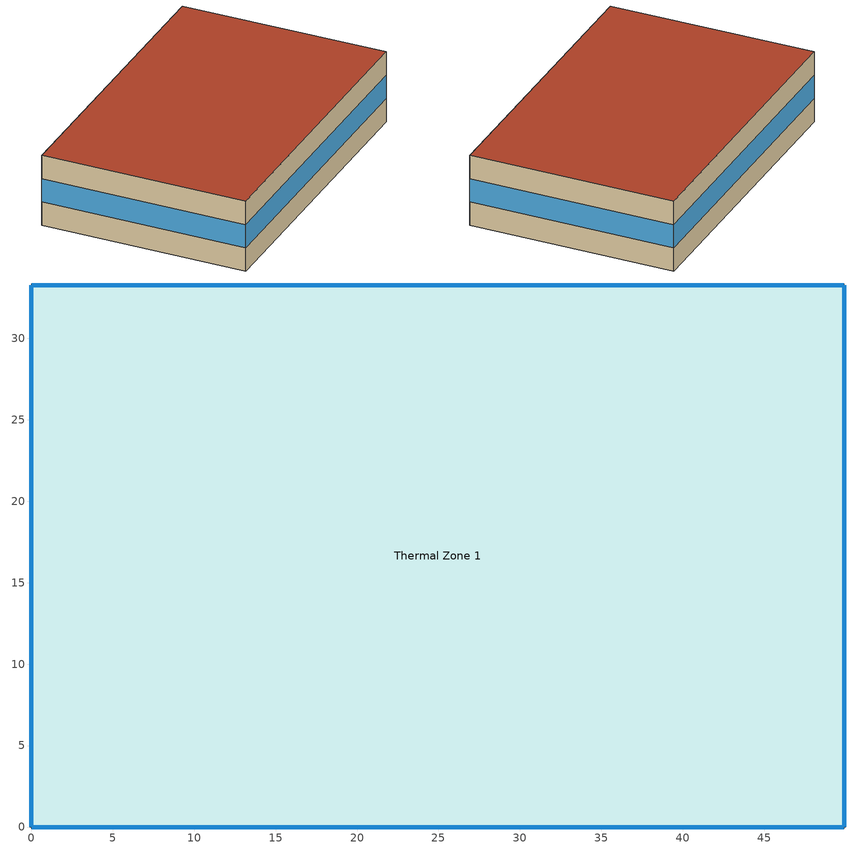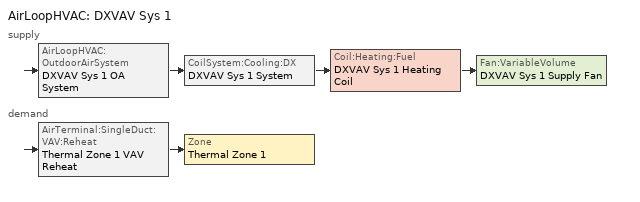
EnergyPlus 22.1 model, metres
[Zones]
Thermal Zone 1
 floor ground (ext-slab): 49.91,33.27 49.91,0 0,0 0,33.27 z0
 wall outside (Steel Frame Non-res Ext Wall): 49.91,33.27 0,33.27 0,0 49.91,0 49.91,33.27 z0:11.89
 window (Window Non-res Fixed): 49.89,33.27 0.03,33.27 / 0,33.25 0,0.03 / 49.91,0.03 49.91,33.25 / 0.03,0 49.89,0 z3.96:7.89
 roof outside (IEAD Non-res Roof): 49.91,0 49.91,33.27 0,33.27 0,0 z11.89
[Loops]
AirLoopHVAC 'DXVAV Sys 1'
 supply: AirLoopHVAC:OutdoorAirSystem 'DXVAV Sys 1 OA System' > CoilSystem:Cooling:DX 'DXVAV Sys 1 System' > Coil:Heating:Fuel 'DXVAV Sys 1 Heating Coil' > Fan:VariableVolume 'DXVAV Sys 1 Supply Fan'
 demand: AirTerminal:SingleDuct:VAV:Reheat 'Thermal Zone 1 VAV Reheat' > Zone 'Thermal Zone 1'
[Building]
Ref Bldg Medium Office New2004_v1.3_5.0: North Axis {deg}=0; Terrain=City; Loads Convergence Tolerance Value {W}=0.04; Temperature Convergence Tolerance Value {deltaC}=0.2; Solar Distribution=FullInteriorAndExterior; Maximum Number of Warmup Days=25; Minimum Number of Warmup Days=6
[Site:Location]
USA IL-CHICAGO-OHARE: Latitude {deg}=41.77; Longitude {deg}=-87.75; Time Zone {hr}=-6; Elevation {m}=190
[SizingPeriod:DesignDay] Day of Month=21; Humidity Condition Type=Wetbulb; Barometric Pressure {Pa}=99063; Rain Indicator=No; Snow Indicator=No; Daylight Saving Time Indicator=No; Solar Model Indicator=ASHRAEClearSky
Name | Month | Day Type | Maximum Dry-Bulb Temperature {C} | Daily Dry-Bulb Temperature Range {deltaC} | Wetbulb or DewPoint at Maximum Dry-Bulb {C} | Wind Speed {m/s} | Wind Direction {deg} | Sky Clearness
CHICAGO Ann Htg 99.6% Condns DB | 1 | WinterDesignDay | -20.6 | 0 | -20.6 | 4.9 | 270 | 0
CHICAGO Ann Clg .4% Condns WB=>MDB | 7 | SummerDesignDay | 31.2 | 10.7 | 25.5 | 5.3 | 230 | 1
[Site:WaterMainsTemperature]
Calculation Method=CORRELATION; Annual Average Outdoor Air Temperature {C}=9.69; Maximum Difference In Monthly Average Outdoor Air Temperatures {deltaC}=28.1
[Site:GroundTemperature:BuildingSurface]
19.527, 19.502, 19.536, 19.598, 20.002, 21.64, 22.225, 22.375, 21.449, 20.121, 19.802, 19.633
[Construction]
Steel Frame Non-res Ext Wall: Wood Siding, Steel Frame NonRes Wall Insulation, 1/2IN Gypsum
IEAD Non-res Roof: Roof Membrane, IEAD NonRes Roof Insulation, Metal Decking
ext-slab: HW CONCRETE, CP02 CARPET PAD
Window Non-res Fixed: NonRes Fixed Assembly Window
InteriorFurnishings: Std Wood 6inch
[Material] Thermal Absorptance=0.9
Name | Roughness | Thickness {m} | Conductivity {W/m-K} | Density {kg/m3} | Specific Heat {J/kg-K} | Solar Absorptance | Visible Absorptance
Steel Frame NonRes Wall Insulation | MediumRough | 0.0870565 | 0.049 | 265 | 836.8 | 0.7 | 0.7
IEAD NonRes Roof Insulation | MediumRough | 0.127339 | 0.049 | 265 | 836.8 | 0.7 | 0.7
Std Wood 6inch | MediumSmooth | 0.15 | 0.12 | 540 | 1210 | 0.7 | 0.7
Wood Siding | MediumSmooth | 0.01 | 0.11 | 544.62 | 1210 | 0.78 | 0.78
1/2IN Gypsum | Smooth | 0.0127 | 0.16 | 784.9 | 830 | 0.92 | 0.92
HW CONCRETE | Rough | 0.1016 | 1.311 | 2240 | 836.8 | 0.7 | 0.7
Roof Membrane | VeryRough | 0.0095 | 0.16 | 1121.29 | 1460 | 0.7 | 0.7
Metal Decking | MediumSmooth | 0.0015 | 45.006 | 7680 | 418.4 | 0.7 | 0.3
[WindowMaterial:SimpleGlazingSystem]
NonRes Fixed Assembly Window: U-Factor {W/m2-K}=3.23646; Solar Heat Gain Coefficient=0.39
[Material:NoMass]
CP02 CARPET PAD: Roughness=VeryRough; Thermal Resistance {m2-K/W}=0.2165; Thermal Absorptance=0.9; Solar Absorptance=0.7; Visible Absorptance=0.8
[Zone]
Thermal Zone 1: Multiplier=1; Part of Total Floor Area=Yes
[ThermostatSetpoint:DualSetpoint]
All Zones Dual SP Control: Heating Setpoint Temperature Schedule=HTGSETP_SCH; Cooling Setpoint Temperature Schedule=CLGSETP_SCH
[ZoneControl:Thermostat]
Thermal Zone 1 Thermostat: Zone or ZoneList=Thermal Zone 1; Control Type Schedule=HVACTemplate-Always 4; Control=All Zones Dual SP Control
[DesignSpecification:OutdoorAir]
SZ DSOA Thermal Zone 1: Outdoor Air Method=flow/person; Outdoor Air Flow per Person {m3/s}=0.0375; Outdoor Air Flow per Zone Floor Area {m3/s-m2}=0; Outdoor Air Flow per Zone {m3/s}=0
[Sizing:Zone]
Thermal Zone 1: Zone Cooling Design Supply Air Temperature Input Method=SupplyAirTemperature; Zone Cooling Design Supply Air Temperature {C}=12.8; Zone Cooling Design Supply Air Temperature Difference {delta C}=11.11; Zone Heating Design Supply Air Temperature Input Method=SupplyAirTemperature; Zone Heating Design Supply Air Temperature {C}=50; Zone Cooling Design Supply Air Humidity Ratio {kg-H20/kg-air}=0.008; Zone Heating Design Supply Air Humidity Ratio {kg-H2O/kg-air}=0.008; Design Specification Outdoor Air Object=SZ DSOA Thermal Zone 1; Cooling Design Air Flow Method=DesignDay; Cooling Design Air Flow Rate {m3/s}=0; Cooling Minimum Air Flow Fraction=0; Heating Design Air Flow Method=DesignDay; Heating Design Air Flow Rate {m3/s}=0; Heating Maximum Air Flow Fraction=0; Design Specification Zone Air Distribution Object=SZ DSZAD Thermal Zone 1
[DesignSpecification:ZoneAirDistribution]
SZ DSZAD Thermal Zone 1: Zone Air Distribution Effectiveness in Cooling Mode=1; Zone Air Distribution Effectiveness in Heating Mode=1
[Zone equipment]
Thermal Zone 1: Thermal Zone 1 VAV Reheat
[AirTerminal:SingleDuct:VAV:Reheat]
Thermal Zone 1 VAV Reheat: Maximum air flow rate {m3/s}=autosize; Zone Minimum Air Flow Input Method=Constant; Constant Minimum Air Flow Fraction=0.3; Reheat Coil=Thermal Zone 1 Reheat Coil; Convergence Tolerance=0.001; Damper Heating Action=NORMAL
[Coil:Heating:Electric]
Thermal Zone 1 Reheat Coil: Efficiency=1; Nominal Capacity of the Coil {W}=autosize
[Sizing:System]
DXVAV Sys 1: Type of Load to Size On=Sensible; Design Outdoor Air Flow Rate {m3/s}=autosize; Central Heating Maximum System Air Flow Ratio=0.3; Preheat Design Temperature {C}=2; Preheat Design Humidity Ratio {kg-H2O/kg-air}=0.008; Precool Design Temperature {C}=11; Precool Design Humidity Ratio {kg-H2O/kg-air}=0.008; Central Cooling Design Supply Air Temperature {C}=12.8; Central Heating Design Supply Air Temperature {C}=10; Type of Zone Sum to Use=NonCoincident; 100% Outdoor Air in Cooling=No; 100% Outdoor Air in Heating=No; Central Cooling Design Supply Air Humidity Ratio {kg-H2O/kg-air}=0.008; Central Heating Design Supply Air Humidity Ratio {kg-H2O/kg-air}=0.008; Cooling Supply Air Flow Rate Method=DesignDay; Cooling Supply Air Flow Rate {m3/s}=0; Heating Supply Air Flow Rate Method=DesignDay; Heating Supply Air Flow Rate {m3/s}=0; System Outdoor Air Method=ZoneSum; Zone Maximum Outdoor Air Fraction=1; Cooling Design Capacity Method=CoolingDesignCapacity; Cooling Design Capacity {W}=autosize; Heating Design Capacity Method=HeatingDesignCapacity; Heating Design Capacity {W}=autosize; Central Cooling Capacity Control Method=OnOff
[AirLoopHVAC]
DXVAV Sys 1: Design Supply Air Flow Rate {m3/s}=autosize
[AvailabilityManager:NightCycle]
DXVAV Sys 1 Availability: Applicability Schedule=HVACTemplate-Always 1; Fan Schedule=HVACOperationSchd; Control Type=CycleOnAny; Thermostat Tolerance {deltaC}=0.2; Cycling Run Time Control Type=FixedRunTime; Cycling run time {s}=3600
[SetpointManager:Scheduled] Control Variable=Temperature
Name | Schedule | Setpoint Node or NodeList
DXVAV Sys 1 Cooling Supply Air Temp Manager | HVACTemplate-Always 12.8 | DXVAV Sys 1 Supply Fan Outlet
DXVAV Sys 1 Heating Supply Air Temp Manager | HVACTemplate-Always 10 | DXVAV Sys 1 Supply Path Inlet
[CoilSystem:Cooling:DX]
DXVAV Sys 1 System: Cooling Coil=DXVAV Sys 1 Cooling Coil; Dehumidification Control Type=None; Run on Sensible Load=Yes; Run on Latent Load=No
[Coil:Cooling:DX:TwoSpeed]
DXVAV Sys 1 Cooling Coil: Rated High Speed Total Cooling Capacity=autosize; Rated High Speed Sensible Heat Ratio=autosize; Rated High Speed COP=3.23372; Rated High Speed Air Flow Rate=autosize; Total Cooling Capacity Function of Temperature Curve=Measured_CoolCStandard10Ton_CapFT; Total Cooling Capacity Function of Flow Fraction Curve=Measured_CoolCStandard10Ton_CapFF; Energy Input Ratio Function of Temperature Curve=Measured_CoolCStandard10Ton_EIRFT; Energy Input Ratio Function of Flow Fraction Curve=Measured_CoolCStandard10Ton_EIRFFF; Part Load Fraction Correlation Curve=No_PLR_Degredation; Rated Low Speed Total Cooling Capacity=Autosize; Rated Low Speed Sensible Heat Ratio=autosize; Low Speed Gross Rated Cooling COP {W/W}=3.28187; Rated Low Speed Air Flow Rate=Autosize; Low Speed Total Cooling Capacity Function of Temperature Curve=Measured_LowSpeedCoolCapLSFT; Low Speed Energy Input Ratio Function of Temperature Curve=Measured_LowSpeedCoolEIRLSFT
[SetpointManager:MixedAir] Control Variable=Temperature
Name | Setpoint Node or NodeList
DXVAV Sys 1 Cooling Coil Air Temp Manager | DXVAV Sys 1 Mixed Air Nodes
DXVAV Sys 1 Heating Coil Air Temp Manager | DXVAV Sys 1 Heating Coil Outlet
[Coil:Heating:Fuel]
DXVAV Sys 1 Heating Coil: Fuel Type=NaturalGas; Gas Burner Efficiency=0.8; Nominal Capacity of the Coil {W}=autosize; Parasitic Electric Load {W}=0; Part load fraction correlation (function of part load ratio)=DXVAV Sys 1 Heating Coil PLF-FPLR; Parasitic Gas Load {W}=0
[Fan:VariableVolume]
DXVAV Sys 1 Supply Fan: Availability Schedule=HVACOperationSchd; Fan Efficiency=0.7; Pressure Rise {Pa}=1000; Maximum Flow Rate {m3/s}=autosize; Fan Power Minimum Flow Rate Input Method=Fraction; Fan Power Minimum Flow Fraction=0.25; Motor Efficiency=0.9; Motor in Airstream Fraction=1; Fan Power Coefficient 1=0.350712; Fan Power Coefficient 2=0.308505; Fan Power Coefficient 3=-0.541374; Fan Power Coefficient 4=0.871988; Fan Power Coefficient 5=0
[Controller:OutdoorAir]
DXVAV Sys 1 OA Controller: Minimum Outdoor Air Flow Rate {m3/s}=autosize; Maximum Outdoor Air Flow Rate {m3/s}=autosize; Economizer Control Type=DifferentialDryBulb; Economizer Control Action Type=ModulateFlow; Economizer Maximum Limit Dry-Bulb Temperature {C}=28; Economizer Maximum Limit Enthalpy {J/kg}=64000; Economizer Minimum Limit Dry-Bulb Temperature {C}=-100; Lockout Type=NoLockout; Minimum Limit Type=ProportionalMinimum; Minimum Outdoor Air Schedule=MinOA_MotorizedDamper_Sched
[People]
Thermal Zone 1 People: Zone or ZoneList or Space or SpaceList=Thermal Zone 1; Number of People Schedule=BLDG_OCC_SCH; Number of People Calculation Method=Area/Person; Floor Area per Person {m2/person}=55.74; Fraction Radiant=0.3; Sensible Heat Fraction=AUTOCALCULATE; Activity Level Schedule=ACTIVITY_SCH; Enable ASHRAE 55 Comfort Warnings=No; Mean Radiant Temperature Calculation Type=ZoneAveraged; Work Efficiency Schedule=WORK_EFF_SCH; Clothing Insulation Calculation Method=ClothingInsulationSchedule; Clothing Insulation Schedule=CLOTHING_SCH; Air Velocity Schedule=AIR_VELO_SCH; Thermal Comfort Model 1 Type=FANGER
[Lights]
Thermal Zone 1 Lights: Zone or ZoneList or Space or SpaceList=Thermal Zone 1; Schedule=BLDG_LIGHT_SCH; Design Level Calculation Method=Watts/Area; Watts per Zone Floor Area {W/m2}=32.28; Return Air Fraction=0.4; Fraction Radiant=0.4; Fraction Visible=0.2; Fraction Replaceable=1; Return Air Fraction Calculated from Plenum Temperature=No
[ElectricEquipment] Zone or ZoneList or Space or SpaceList=Thermal Zone 1; Fraction Latent=0; Fraction Radiant=0.5; Fraction Lost=0
Name | Schedule | Design Level Calculation Method | Watts per Zone Floor Area {W/m2} | Design Level {W}
ThermalZone1_PlugMisc_Equip | BLDG_EQUIP_SCH | Watts/Area | 32.28
ThermalZone1_Elevators_Equip | BLDG_ELEVATORS | EquipmentLevel |  | 32109.9
[Exterior:Lights]
Exterior Facade Lighting: Schedule=ALWAYS_ON; Design Level {W}=14804; Control Option=AstronomicalClock
[ZoneInfiltration:DesignFlowRate]
Thermal Zone 1 Infiltration: Zone or ZoneList=Thermal Zone 1; Schedule=INFIL_QUARTER_ON_SCH; Design Flow Rate Calculation Method=Flow/ExteriorArea; Flow per Exterior Surface Area {m3/s-m2}=0.000302; Constant Term Coefficient=1; Temperature Term Coefficient=0; Velocity Term Coefficient=0; Velocity Squared Term Coefficient=0
[InternalMass]
Thermal Zone 1 Internal Mass: Construction=InteriorFurnishings; Zone or ZoneList=Thermal Zone 1; Surface Area {m2}=9957
[Schedule:Compact]
CLGSETP_SCH: Through: 12/31, For: Weekdays SummerDesignDay, Until: 06:00, 26.7, Until: 22:00, 24, Until: 24:00, 26.7, For: Saturday, Until: 06:00, 26.7, Until: 18:00, 24, Until: 24:00, 26.7, For WinterDesignDay, Until: 24:00, 26.7, For: AllOtherDays, Until: 24:00, 26.7
HTGSETP_SCH: Through: 12/31, For: Weekdays, Until: 06:00, 15.6, Until: 22:00, 21, Until: 24:00, 15.6, For SummerDesignDay, Until: 24:00, 15.6, For: Saturday, Until: 06:00, 15.6, Until: 18:00, 21, Until: 24:00, 15.6, For: WinterDesignDay, Until: 24:00, 21, For: AllOtherDays, Until: 24:00, 15.6
HVACOperationSchd: Through: 12/31, For: Weekdays SummerDesignDay, Until: 06:00, 0, Until: 22:00, 1, Until: 24:00, 0, For: Saturday WinterDesignDay, Until: 06:00, 0, Until: 18:00, 1, Until: 24:00, 0, For: AllOtherDays, Until: 24:00, 0
MinOA_MotorizedDamper_Sched: Through: 12/31, For: Weekdays SummerDesignDay, Until: 07:00, 0, Until: 22:00, 1, Until: 24:00, 0, For: Saturday WinterDesignDay, Until: 07:00, 0, Until: 18:00, 1, Until: 24:00, 0, For: AllOtherDays, Until: 24:00, 0
HVACTemplate-Always 4: Through: 12/31, For: AllDays, Until: 24:00, 4
HVACTemplate-Always 1; ALWAYS_ON: Through: 12/31, For: AllDays, Until: 24:00, 1
HVACTemplate-Always 12.8: Through: 12/31, For: AllDays, Until: 24:00, 12.8
HVACTemplate-Always 10: Through: 12/31, For: AllDays, Until: 24:00, 10
ACTIVITY_SCH: Through: 12/31, For: AllDays, Until: 24:00, 120
AIR_VELO_SCH: Through: 12/31, For: AllDays, Until: 24:00, 0.2
BLDG_ELEVATORS: Through: 12/31, For: Weekdays SummerDesignDay, Until: 07:00, 0, Until: 08:00, 0.35, Until: 09:00, 0.69, Until: 10:00, 0.43, Until: 11:00, 0.37, Until: 12:00, 0.43, Until: 13:00, 0.58, Until: 14:00, 0.48, Until: 15:00, 0.37, Until: 16:00, 0.37, Until: 17:00, 0.46, Until: 18:00, 0.62, Until: 19:00, 0.12, Until: 20:00, 0.04, Until: 21:00, 0.04, Until: 24:00, 0, For: Saturday WinterDesignDay, Until: 07:00, 0, Until: 08:00, 0.16, Until: 09:00, 0.14, Until: 10:00, 0.21, Until: 11:00, 0.18, Until: 12:00, 0.25, Until: 13:00, 0.21, Until: 14:00, 0.13, Until: 15:00, 0.08, Until: 16:00, 0.04, Until: 17:00, 0.05, Until: 18:00, 0.06, Until: 24:00, 0, For: Sunday Holidays AllOtherDays, Until: 24:00, 0
BLDG_OCC_SCH: Through: 12/31, For: SummerDesignDay, Until: 06:00, 0, Until: 22:00, 1, Until: 24:00, 0.05, For: Weekdays, Until: 06:00, 0, Until: 07:00, 0.1, Until: 08:00, 0.2, Until: 12:00, 0.95, Until: 13:00, 0.5, Until: 17:00, 0.95, Until: 18:00, 0.7, Until: 20:00, 0.4, Until: 22:00, 0.1, Until: 24:00, 0.05, For: Saturday, Until: 06:00, 0, Until: 08:00, 0.1, Until: 14:00, 0.5, Until: 17:00, 0.1, Until: 24:00, 0, For: AllOtherDays, Until: 24:00, 0
BLDG_LIGHT_SCH: Through: 12/31, For: Weekdays, Until: 05:00, 0.05, Until: 07:00, 0.1, Until: 08:00, 0.3, Until: 17:00, 0.9, Until: 18:00, 0.7, Until: 20:00, 0.5, Until: 22:00, 0.3, Until: 23:00, 0.1, Until: 24:00, 0.05, For: Saturday, Until: 06:00, 0.05, Until: 08:00, 0.1, Until: 14:00, 0.5, Until: 17:00, 0.15, Until: 24:00, 0.05, For: SummerDesignDay, Until: 24:00, 1, For: WinterDesignDay, Until: 24:00, 0, For: AllOtherDays, Until: 24:00, 0.05
BLDG_EQUIP_SCH: Through: 12/31, For: Weekdays, Until: 08:00, 0.4, Until: 12:00, 0.9, Until: 13:00, 0.8, Until: 17:00, 0.9, Until: 18:00, 0.8, Until: 20:00, 0.6, Until: 22:00, 0.5, Until: 24:00, 0.4, For: Saturday, Until: 06:00, 0.3, Until: 08:00, 0.4, Until: 14:00, 0.5, Until: 17:00, 0.35, Until: 24:00, 0.3, For: SummerDesignDay, Until: 24:00, 1, For: WinterDesignDay, Until: 24:00, 0, For: AllOtherDays, Until: 24:00, 0.3
CLOTHING_SCH: Through: 04/30, For: AllDays, Until: 24:00, 1, Through: 09/30, For: AllDays, Until: 24:00, 0.5, Through: 12/31, For: AllDays, Until: 24:00, 1
INFIL_QUARTER_ON_SCH: Through: 12/31, For: Weekdays SummerDesignDay, Until: 06:00, 1, Until: 22:00, 0.25, Until: 24:00, 1, For: Saturday WinterDesignDay, Until: 06:00, 1, Until: 18:00, 0.25, Until: 24:00, 1, For: Sunday Holidays AllOtherDays, Until: 24:00, 1
WORK_EFF_SCH: Through: 12/31, For: AllDays, Until: 24:00, 0
[Curve:Biquadratic] Minimum Value of x=11.1; Maximum Value of x=29.4; Minimum Value of y=10; Maximum Value of y=50.3
Name | Coefficient1 Constant | Coefficient2 x | Coefficient3 x**2 | Coefficient4 y | Coefficient5 y**2 | Coefficient6 x*y
Measured_LowSpeedCoolCapLSFT | 0.4136 | 0.03105 | 0 | 0.006952 | -0.0002128 | 0
Measured_LowSpeedCoolEIRLSFT | 1.1389 | -0.04518 | 0.0014298 | 0.006044 | 0.0006745 | -0.0012325
Measured_CoolCStandard10Ton_CapFT | 0.52357 | 0.03478 | 0 | -0.001915 | -0.00010838 | 0
Measured_CoolCStandard10Ton_EIRFT | 0.9847 | -0.04285 | 0.0013562 | 0.009934 | 0.0006398 | -0.001169
[Curve:Quadratic] Coefficient3 x**2=0
Name | Coefficient1 Constant | Coefficient2 x | Minimum Value of x | Maximum Value of x
No_PLR_Degredation | 1 | 0 | 0 | 1
Measured_CoolCStandard10Ton_EIRFFF | 1.192 | -0.1917 | 0.776 | 1.197
Measured_CoolCStandard10Ton_CapFF | 0.7685 | 0.2315 | 0.776 | 1.197
[Curve:Cubic]
DXVAV Sys 1 Heating Coil PLF-FPLR: Coefficient1 Constant=0.8; Coefficient2 x=0.2; Coefficient3 x**2=0; Coefficient4 x**3=0; Minimum Value of x=0; Maximum Value of x=1
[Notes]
WeatherFileName=USA_IL_Chicago-OHare_TMY2.epw
Site:GroundTemperature:BuildingSurface,19.527,19.502,19.536,19.598,20.002,21.640,22.225,22.375,21.449,20.121,19.802,19.633;
